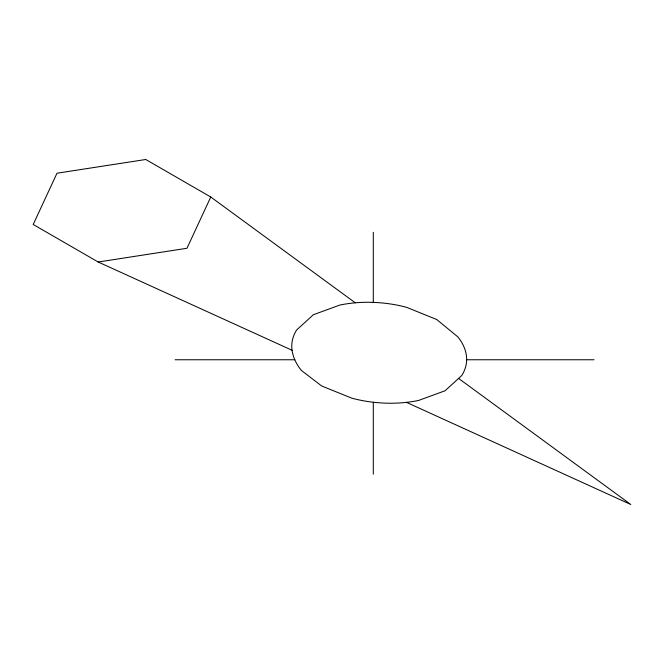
<?xml version="1.0" encoding="UTF-8"?>
<svg xmlns="http://www.w3.org/2000/svg" width="664" height="664" viewBox="0 0 664 664"><rect width="100%" height="100%" fill="white"/><g stroke="black" fill="none" stroke-linecap="round" stroke-linejoin="round"><path stroke-width="1" d="M210.762 197.009L186.974 248.27L98.189 262.006L33.2 224.482L56.988 173.221L145.773 159.493L210.762 197.009L355.281 302.809M175.13 359.763L294.799 359.763M466.651 359.763L594.064 359.763M98.189 262.006L292.069 350.277M406.459 402.359L630.8 504.507L458.583 378.43M373.301 232.309L373.301 302.377A93.375 53.908 0 0 1 406.675 307.349L436.754 319.533L457.853 336.897A93.375 53.908 0 0 1 466.46 356.145A83.041 47.941 0 0 1 461.82 375.475L445.063 390.772L418.569 400.45A83.041 47.941 0 0 1 385.078 403.131A93.375 53.908 0 0 1 351.746 398.159L321.658 385.975L301.373 370.429A102.19 58.996 0 0 1 291.952 349.364A83.041 47.941 0 0 1 296.592 330.025L313.35 314.736L339.843 305.058A83.041 47.941 0 0 1 373.334 302.377M373.301 402.235L373.301 474.179"/></g></svg>
